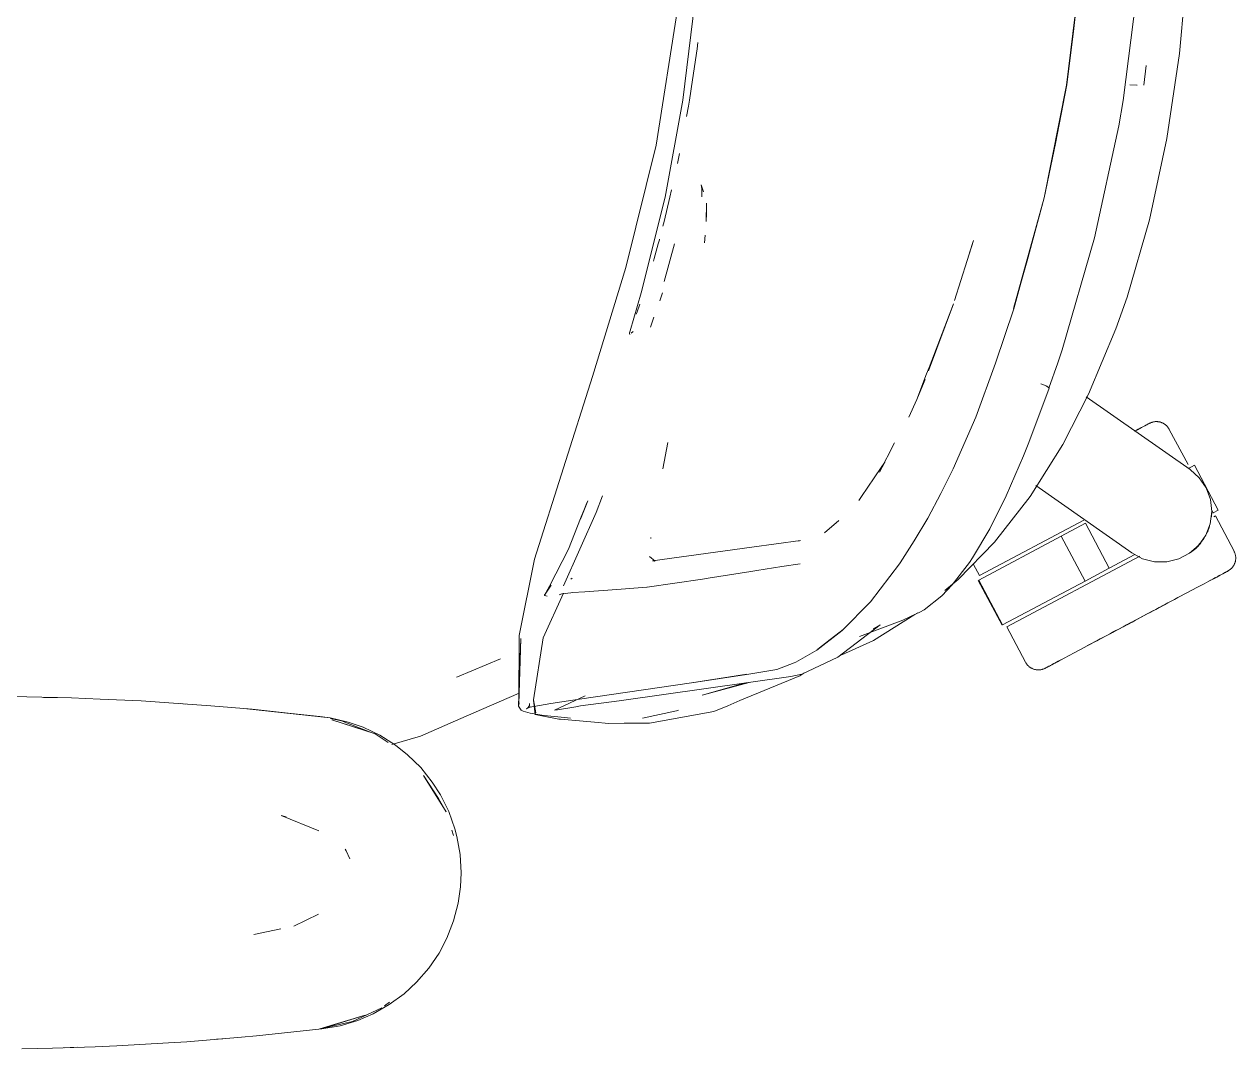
# Model space of a CAD drawing. Header units: millimetres. Extents: x 155927 to 326028, y -36033 to 97293.
# Drawn here: x 193474.9 to 193808.2, y 10803.9 to 11085.6 of the extents above; entities that cross this region are included whole.
import ezdxf

# ---------------------------------------------------------------- set-up
doc = ezdxf.new("R2010")
doc.units = ezdxf.units.MM
doc.header["$MEASUREMENT"] = 0
doc.layers.add('G-IMPT', color=8, linetype='CONTINUOUS', lineweight=9)
doc.layers.add('I-FURN', color=8, linetype='CONTINUOUS', lineweight=9)

msp = doc.modelspace()

# ---------------------------------------------------------------- linework, layer by layer
at = {"layer": 'G-IMPT'}
for p, q in [((193792.8, 11077.6), (193795.06, 11103.17)), ((193765.54, 11100.5), (193761.71, 11068.9)), ((193765.5, 11100.54), (193761.72, 11068.98)), ((193765.5, 11100.54), (193763.66, 11084.46)), ((193781.07, 11094.8), (193777.25, 11064.63)), ((193648.76, 11052.41), (193654.75, 11090.33)), ((193656.15, 11064.76), (193659.45, 11091.68)), ((193761.72, 11068.98), (193763.66, 11084.46)), ((193660.07, 11078.91), (193660.25, 11080.57)), ((193658.77, 11070.39), (193660.07, 11078.91)), ((193789.31, 11054.18), (193792.8, 11077.6)), ((193782.9, 11068.9), (193783.55, 11074.31)), ((193658.77, 11070.39), (193657.92, 11064.77)), ((193755.54, 11037.85), (193761.72, 11068.98)), ((193755.54, 11037.85), (193761.71, 11068.9)), ((193761.72, 11068.98), (193758.62, 11052.88)), ((193779.05, 11068.94), (193781.14, 11068.87)), ((193781.14, 11068.87), (193781.03, 11068.87)), ((193651.22, 11038.09), (193656.15, 11064.76)), ((193657.12, 11060.24), (193657.67, 11063.14)), ((193657.92, 11064.77), (193657.67, 11063.14)), ((193777.25, 11064.63), (193776.07, 11057.71)), ((193769.4, 11026.92), (193776.07, 11057.71)), ((193784.5, 11031.82), (193789.31, 11054.18)), ((193648.76, 11052.41), (193640.44, 11018.73)), ((193655.19, 11050.13), (193654.66, 11047.32)), ((193755.54, 11037.85), (193758.62, 11052.88)), ((193652.99, 11040.09), (193652.54, 11038.11)), ((193661.32, 11040.45), (193661.11, 11041.5)), ((193661.11, 11041.5), (193661.79, 11039.55)), ((193661.32, 11040.45), (193661.35, 11038.15)), ((193651.22, 11038.09), (193644.67, 11011.78)), ((193650.99, 11031.36), (193652.54, 11038.11)), ((193661.37, 11038.29), (193661.35, 11038.15)), ((193755.54, 11037.85), (193747.11, 11007.45)), ((193755.54, 11037.85), (193747.16, 11007.36)), ((193750.89, 11020.61), (193755.54, 11037.85)), ((193662.65, 11036.44), (193662.56, 11031.39)), ((193662.56, 11031.39), (193662.64, 11033.66)), ((193662.65, 11036.44), (193662.64, 11033.66)), ((193650.99, 11031.36), (193650.65, 11030.06)), ((193778.32, 11010.58), (193784.5, 11031.82)), ((193649.69, 11026.34), (193649.73, 11026.52)), ((193662.24, 11027.59), (193662.03, 11025.5)), ((193769.4, 11026.92), (193760.46, 10996.09)), ((193649.37, 11025.2), (193648.25, 11021.2)), ((193649.37, 11025.2), (193649.69, 11026.34)), ((193650.96, 11014.88), (193653.86, 11025.27)), ((193736.09, 11026.17), (193730.84, 11009.68)), ((193736.09, 11026.17), (193735.02, 11022.73)), ((193648.25, 11021.2), (193648.05, 11020.51)), ((193750.89, 11020.61), (193747.11, 11007.45)), ((193631.26, 10988.75), (193640.44, 11018.73)), ((193644.67, 11011.78), (193641.6, 11001.35)), ((193650.51, 11011.79), (193649.79, 11009.57)), ((193778.32, 11010.58), (193775.25, 11001.84)), ((193643.51, 11006.58), (193643.27, 11005.92)), ((193643.51, 11006.58), (193644.26, 11008.68)), ((193730.56, 11008.7), (193723.74, 10990.29)), ((193730.56, 11008.7), (193723.85, 10991.25)), ((193747.16, 11007.36), (193742.15, 10992.44)), ((193647.8, 11004.02), (193647.19, 11002.37)), ((193647.8, 11004.02), (193648.17, 11005.04)), ((193641.4, 11000.55), (193641.46, 11000.78)), ((193641.49, 11000.32), (193641.4, 11000.55)), ((193641.46, 11000.78), (193641.53, 11001.08)), ((193641.53, 11001.08), (193641.6, 11001.35)), ((193642.49, 11001.09), (193641.88, 11000.71)), ((193642.49, 11001.09), (193642.28, 11000.95)), ((193775.25, 11001.84), (193767.73, 10983.87)), ((193760.46, 10996.09), (193759.26, 10992.48)), ((193723.85, 10991.25), (193723.18, 10989.52)), ((193736.69, 10977.56), (193742.15, 10992.44)), ((193756.85, 10985.55), (193759.26, 10992.48)), ((193631.26, 10988.75), (193615.27, 10938.51)), ((193720.46, 10982.44), (193723.18, 10989.52)), ((193720.46, 10982.44), (193722.77, 10987.89)), ((193755.62, 10986.34), (193754.57, 10986.76)), ((193754.57, 10986.76), (193755.16, 10986.53)), ((193755.62, 10986.34), (193755.16, 10986.53)), ((193751.32, 10970.59), (193756.89, 10985.55)), ((193755.62, 10986.34), (193756.27, 10986.06)), ((193755.62, 10986.34), (193756.45, 10985.95)), ((193756.27, 10986.06), (193756.45, 10985.95)), ((193756.86, 10985.68), (193756.45, 10985.95)), ((193756.45, 10985.95), (193756.85, 10985.73)), ((193756.86, 10985.68), (193756.85, 10985.73)), ((193756.86, 10985.68), (193756.85, 10985.55)), ((193756.89, 10985.55), (193756.86, 10985.68)), ((193760.64, 10970.09), (193767.73, 10983.87)), ((193718.27, 10977.59), (193720.46, 10982.44)), ((193736.69, 10977.56), (193730.51, 10963.33)), ((193651.98, 10970.64), (193650.57, 10963.39)), ((193714.39, 10970.55), (193710.21, 10962.44)), ((193749.84, 10966.91), (193751.32, 10970.59)), ((193751.66, 10955.8), (193760.64, 10970.09)), ((193745.07, 10955.95), (193749.84, 10966.91)), ((193711.71, 10965.22), (193709.15, 10961.46)), ((193711.71, 10965.22), (193710.21, 10962.44)), ((193727.13, 10956.61), (193730.51, 10963.33)), ((193708.76, 10960.88), (193705.26, 10955.75)), ((193709.15, 10961.46), (193708.76, 10960.88)), ((193727.13, 10956.61), (193723.56, 10949.82)), ((193629.97, 10954.6), (193627.94, 10949.49)), ((193627.94, 10949.49), (193629.74, 10954.02)), ((193627.95, 10949.7), (193629.97, 10954.6)), ((193633.99, 10955.92), (193632.25, 10951.33)), ((193705.26, 10955.75), (193704.51, 10954.65)), ((193745.07, 10955.95), (193740.54, 10946.9)), ((193744.85, 10955.51), (193740.54, 10946.9)), ((193745.07, 10955.95), (193740.85, 10947.5)), ((193751.66, 10955.8), (193741.86, 10943.19)), ((193744.85, 10955.51), (193745.07, 10955.95)), ((193632.25, 10951.33), (193623.32, 10931.18)), ((193719.79, 10943.59), (193723.56, 10949.82)), ((193624.69, 10941.23), (193627.95, 10949.7)), ((193698.99, 10949.12), (193695.08, 10945.78)), ((193740.54, 10946.9), (193735.81, 10938.9)), ((193740.54, 10946.9), (193740.85, 10947.5)), ((193647.3, 10944.17), (193647.35, 10944.51)), ((193675.13, 10941.84), (193688.49, 10943.62)), ((193688.49, 10943.62), (193688.02, 10943.47)), ((193719.79, 10943.59), (193715.91, 10937.49)), ((193731.9, 10932.9), (193741.86, 10943.19)), ((193624.69, 10941.23), (193619.42, 10931.12)), ((193675.13, 10941.84), (193647.8, 10938.1)), ((193615.27, 10938.51), (193611.07, 10917.56)), ((193646.95, 10939.22), (193648.51, 10937.98)), ((193647.8, 10938.1), (193648.07, 10938.06)), ((193648.3, 10938.01), (193648.07, 10938.06)), ((193683.32, 10936.48), (193676.49, 10935.42)), ((193683.32, 10936.48), (193688.4, 10937.23)), ((193707.72, 10926.8), (193715.74, 10937.23)), ((193715.74, 10937.23), (193715.91, 10937.49)), ((193730.23, 10931.48), (193734.95, 10937.61)), ((193734.95, 10937.61), (193735.81, 10938.9)), ((193625.7, 10933.34), (193625.26, 10933.07)), ((193661.5, 10933.05), (193663.06, 10933.29)), ((193663.06, 10933.29), (193674.83, 10935.16)), ((193676.49, 10935.42), (193674.83, 10935.16)), ((193618.07, 10928.66), (193619.91, 10931.37)), ((193618.07, 10928.66), (193619.42, 10931.12)), ((193629.12, 10929.58), (193637.97, 10930.21)), ((193646.21, 10930.83), (193637.97, 10930.21)), ((193646.29, 10930.84), (193646.21, 10930.83)), ((193646.29, 10930.84), (193661.5, 10933.05)), ((193730.23, 10931.48), (193727.34, 10928.46)), ((193728.23, 10929.9), (193731.9, 10932.9)), ((193617.7, 10916.85), (193623.29, 10929.15)), ((193618.07, 10928.66), (193618.03, 10928.83)), ((193618.09, 10928.53), (193618.07, 10928.66)), ((193618.78, 10928.39), (193618.09, 10928.53)), ((193622.05, 10928.7), (193622.82, 10928.97)), ((193622.88, 10929), (193622.82, 10928.97)), ((193625.34, 10929.28), (193622.88, 10929)), ((193625.34, 10929.28), (193625.71, 10929.32)), ((193629.12, 10929.58), (193625.71, 10929.32)), ((193699.98, 10918.9), (193707.72, 10926.8)), ((193722.47, 10924.59), (193727.34, 10928.46)), ((193719.98, 10923.29), (193708.53, 10916.16)), ((193721.34, 10923.98), (193718.9, 10922.81)), ((193719.98, 10923.29), (193720.75, 10923.79)), ((193721.34, 10923.98), (193722.47, 10924.59)), ((193710.42, 10920.46), (193698.77, 10911.54)), ((193704.76, 10917.22), (193716.67, 10921.73)), ((193710.42, 10920.46), (193708.47, 10919.34)), ((193718.9, 10922.81), (193716.67, 10921.73)), ((193611.51, 10916.67), (193610.93, 10898.22)), ((193611.07, 10917.56), (193611.03, 10898.69)), ((193611.51, 10916.67), (193611.03, 10898.69)), ((193617.7, 10916.85), (193614.99, 10899.81)), ((193699.98, 10918.9), (193693.02, 10913.48)), ((193693.24, 10913.81), (193700.19, 10919.2)), ((193700.19, 10919.2), (193696.62, 10916.39)), ((193693.02, 10913.48), (193687.18, 10910.19)), ((193693.24, 10913.81), (193696.62, 10916.39)), ((193708.53, 10916.16), (193699.9, 10912.18)), ((193605.93, 10911.12), (193594.07, 10906.2)), ((193686.76, 10909.98), (193681.97, 10908.22)), ((193686.76, 10909.98), (193687.18, 10910.19)), ((193698.77, 10911.54), (193692.19, 10908.48)), ((193658.53, 10904.53), (193673.72, 10906.86)), ((193659.13, 10904.63), (193674.3, 10906.92)), ((193659.13, 10904.63), (193673.72, 10906.86)), ((193681.97, 10908.22), (193674.3, 10906.92)), ((193685.84, 10906.26), (193688.83, 10906.91)), ((193689.44, 10907.19), (193688.27, 10906.42)), ((193692.19, 10908.48), (193688.83, 10906.91)), ((193593.81, 10906.09), (193594.07, 10906.2)), ((193658.53, 10904.53), (193627.66, 10899.98)), ((193638.62, 10899.59), (193685.84, 10906.26)), ((193661.42, 10901.13), (193674.36, 10904.64)), ((193661.42, 10901.13), (193673.31, 10904.49)), ((193688.27, 10906.42), (193671.82, 10899.63)), ((193475.59, 10900.65), (193470.12, 10900.72)), ((193475.59, 10900.65), (193487.9, 10900.36)), ((193482.37, 10900.51), (193480.24, 10900.51)), ((193484.03, 10900.44), (193482.37, 10900.51)), ((193495.78, 10900.06), (193487.9, 10900.36)), ((193495.78, 10900.06), (193507.08, 10899.52)), ((193602.87, 10898.09), (193611.04, 10901.66)), ((193615.67, 10896.23), (193614.99, 10899.81)), ((193627.66, 10899.98), (193619.8, 10898.86)), ((193629.21, 10900.96), (193620.77, 10896.96)), ((193515.95, 10898.96), (193507.08, 10899.52)), ((193515.95, 10898.96), (193526.24, 10898.23)), ((193518, 10898.83), (193519.41, 10898.69)), ((193537.64, 10897.25), (193526.24, 10898.23)), ((193559.08, 10894.9), (193536.12, 10897.35)), ((193536.12, 10897.35), (193556.26, 10895.23)), ((193559.08, 10894.9), (193537.64, 10897.25)), ((193595.04, 10894.67), (193602.87, 10898.09)), ((193610.9, 10898.11), (193611.09, 10898.97)), ((193610.9, 10898.11), (193611.3, 10897.53)), ((193610.93, 10898.22), (193611.03, 10898.69)), ((193611.03, 10898.69), (193611.07, 10898.86)), ((193611.09, 10898.97), (193611.07, 10898.86)), ((193611.67, 10897.04), (193611.3, 10897.53)), ((193611.67, 10897.04), (193612.21, 10896.72)), ((193614.07, 10896.17), (193612.21, 10896.72)), ((193614.16, 10897.92), (193613.06, 10897.37)), ((193613.56, 10897.76), (193613.06, 10897.37)), ((193613.54, 10897.76), (193619.8, 10898.86)), ((193614.16, 10897.92), (193613.54, 10897.76)), ((193613.88, 10898.3), (193613.56, 10897.76)), ((193613.88, 10898.3), (193613.96, 10898.8)), ((193615.67, 10896.23), (193615.05, 10899.77)), ((193615.05, 10899.77), (193615.44, 10895.82)), ((193620.77, 10896.96), (193621.64, 10897.1)), ((193621.64, 10897.1), (193626.66, 10897.93)), ((193626.66, 10897.93), (193627.96, 10898.15)), ((193638.62, 10899.59), (193627.96, 10898.15)), ((193645.04, 10894.81), (193654.34, 10896.86)), ((193646.9, 10893.4), (193664.6, 10896.64)), ((193654.34, 10896.86), (193654.92, 10897.01)), ((193664.6, 10896.64), (193668.45, 10898.23)), ((193671.82, 10899.63), (193668.45, 10898.23)), ((193559.08, 10894.9), (193556.26, 10895.23)), ((193559.08, 10894.9), (193564.04, 10893.74)), ((193559.15, 10894.68), (193562.21, 10894.1)), ((193571.43, 10890.49), (193559.57, 10894.31)), ((193568.72, 10891.4), (193559.57, 10894.31)), ((193562.21, 10894.1), (193570.39, 10890.9)), ((193568.17, 10892.29), (193564.04, 10893.74)), ((193583.91, 10889.81), (193595.04, 10894.67)), ((193617.35, 10895.63), (193614.07, 10896.17)), ((193617.76, 10895.37), (193615.44, 10895.82)), ((193617.35, 10895.63), (193617.96, 10895.56)), ((193617.76, 10895.37), (193622.01, 10894.56)), ((193622.65, 10895.04), (193617.96, 10895.56)), ((193622.48, 10894.52), (193622.01, 10894.56)), ((193631.81, 10893.72), (193622.48, 10894.52)), ((193622.65, 10895.04), (193625.24, 10894.83)), ((193631.81, 10893.72), (193635.76, 10893.37)), ((193635.76, 10893.37), (193639.93, 10893.38)), ((193646.9, 10893.4), (193639.93, 10893.38)), ((193572.75, 10890.1), (193568.17, 10892.29)), ((193571.43, 10890.49), (193568.72, 10891.4)), ((193571.43, 10890.49), (193575.01, 10888.07)), ((193572.75, 10890.1), (193577.08, 10887.37)), ((193583.91, 10889.81), (193576.09, 10887.56)), ((193580.38, 10884.75), (193577.08, 10887.37)), ((193583.99, 10881.2), (193580.38, 10884.75)), ((193583.99, 10881.2), (193587.18, 10877.22)), ((193591.04, 10869.07), (193584.72, 10879.02)), ((193588.88, 10872.75), (193584.72, 10879.02)), ((193589.44, 10873.68), (193587.18, 10877.22)), ((193591.69, 10869.17), (193589.44, 10873.68)), ((193591.04, 10869.07), (193588.88, 10872.75)), ((193545.56, 10868), (193547, 10867.7)), ((193545.56, 10868), (193555.98, 10863.85)), ((193591.69, 10869.17), (193593.4, 10864.39)), ((193592.6, 10863.96), (193593.03, 10862.54)), ((193593.96, 10862.27), (193593.4, 10864.39)), ((193594.84, 10857.32), (193593.96, 10862.27)), ((193563.51, 10858.33), (193563.21, 10858.78)), ((193564.52, 10856.1), (193563.51, 10858.33)), ((193595.14, 10852.28), (193594.84, 10857.32)), ((193595.14, 10852.28), (193594.96, 10848.43)), ((193594.32, 10843.92), (193594.96, 10848.43)), ((193594.32, 10843.92), (193593.05, 10839.05)), ((193555.89, 10840.9), (193549.11, 10837.63)), ((193538.06, 10835.29), (193545.49, 10836.87)), ((193591.22, 10834.34), (193593.05, 10839.05)), ((193589.03, 10830.17), (193591.22, 10834.34)), ((193589.03, 10830.17), (193586.2, 10826.01)), ((193586.2, 10826.01), (193582.88, 10822.17)), ((193579.44, 10819.01), (193582.88, 10822.17)), ((193575.4, 10816.7), (193574.07, 10815.7)), ((193579.44, 10819.01), (193575.36, 10816.01)), ((193556.26, 10809.33), (193568.72, 10813.16)), ((193568.72, 10813.16), (193559.57, 10810.24)), ((193565.23, 10811.37), (193573.29, 10815.11)), ((193570.92, 10813.5), (193566.68, 10811.69)), ((193570.92, 10813.5), (193575.36, 10816.01)), ((193556.26, 10809.33), (193559.57, 10810.24)), ((193556.77, 10809.33), (193561.82, 10810.22)), ((193565.23, 10811.37), (193556.82, 10809.45)), ((193566.68, 10811.69), (193561.82, 10810.22)), ((193519.66, 10805.83), (193534.72, 10807.07)), ((193527.84, 10806.48), (193529.52, 10806.65)), ((193534.72, 10807.07), (193538.85, 10807.42)), ((193538.85, 10807.42), (193556.77, 10809.33)), ((193474.23, 10803.88), (193482.65, 10804.05)), ((193494.41, 10804.44), (193482.65, 10804.05)), ((193487.59, 10804.19), (193486.09, 10804.17)), ((193489.52, 10804.3), (193487.59, 10804.19)), ((193494.41, 10804.44), (193500.43, 10804.69)), ((193514.57, 10805.5), (193500.43, 10804.69)), ((193519.66, 10805.83), (193514.57, 10805.5))]:
    msp.add_line(p, q, dxfattribs=at)
at = {"layer": 'I-FURN'}
for p, q in [((193767.11, 10983.19), (193795.7, 10963.17)), ((193780.37, 10973.69), (193780.91, 10973.97)), ((193781.18, 10974.12), (193780.66, 10973.84)), ((193780.91, 10973.97), (193781.41, 10974.24)), ((193781.66, 10974.38), (193781.18, 10974.12)), ((193781.41, 10974.24), (193781.87, 10974.49)), ((193782.11, 10974.61), (193781.66, 10974.38)), ((193781.87, 10974.49), (193782.3, 10974.72)), ((193782.52, 10974.83), (193782.11, 10974.61)), ((193782.3, 10974.72), (193782.7, 10974.92)), ((193782.89, 10975.03), (193782.52, 10974.83)), ((193782.7, 10974.92), (193783.05, 10975.11)), ((193783.23, 10975.21), (193782.89, 10975.03)), ((193783.05, 10975.11), (193783.37, 10975.28)), ((193783.53, 10975.37), (193783.23, 10975.21)), ((193783.37, 10975.28), (193783.65, 10975.43)), ((193783.78, 10975.5), (193783.53, 10975.37)), ((193783.65, 10975.43), (193783.89, 10975.56)), ((193784, 10975.62), (193783.78, 10975.5)), ((193783.89, 10975.56), (193784.09, 10975.67)), ((193784.18, 10975.72), (193784, 10975.62)), ((193784.09, 10975.67), (193784.25, 10975.75)), ((193784.32, 10975.79), (193784.18, 10975.72)), ((193784.25, 10975.75), (193784.37, 10975.82)), ((193784.42, 10975.84), (193784.32, 10975.79)), ((193784.37, 10975.82), (193784.46, 10975.86)), ((193784.48, 10975.88), (193784.42, 10975.84)), ((193784.46, 10975.86), (193784.5, 10975.88)), ((193784.5, 10975.89), (193784.48, 10975.88)), ((193784.5, 10975.89), (193784.65, 10975.96)), ((193784.5, 10975.88), (193784.5, 10975.89)), ((193784.65, 10975.96), (193784.8, 10976.03)), ((193784.8, 10976.03), (193784.94, 10976.09)), ((193784.94, 10976.09), (193785.1, 10976.14)), ((193785.1, 10976.14), (193785.25, 10976.19)), ((193785.25, 10976.19), (193785.4, 10976.23)), ((193785.4, 10976.23), (193785.56, 10976.27)), ((193785.56, 10976.27), (193785.72, 10976.3)), ((193785.72, 10976.3), (193785.88, 10976.32)), ((193785.88, 10976.32), (193786.04, 10976.34)), ((193786.04, 10976.34), (193786.2, 10976.35)), ((193786.2, 10976.35), (193786.36, 10976.36)), ((193786.36, 10976.36), (193786.52, 10976.36)), ((193786.52, 10976.36), (193786.68, 10976.35)), ((193786.68, 10976.35), (193786.84, 10976.33)), ((193786.84, 10976.33), (193787, 10976.31)), ((193787, 10976.31), (193787.16, 10976.28)), ((193787.16, 10976.28), (193787.32, 10976.25)), ((193787.32, 10976.25), (193787.48, 10976.21)), ((193787.48, 10976.21), (193787.63, 10976.16)), ((193787.63, 10976.16), (193787.78, 10976.11)), ((193787.78, 10976.11), (193787.93, 10976.05)), ((193787.93, 10976.05), (193788.08, 10975.99)), ((193788.08, 10975.99), (193788.23, 10975.92)), ((193788.23, 10975.92), (193788.37, 10975.84)), ((193788.37, 10975.84), (193788.51, 10975.76)), ((193788.51, 10975.76), (193788.64, 10975.67)), ((193788.64, 10975.67), (193788.78, 10975.58)), ((193788.78, 10975.58), (193788.9, 10975.48)), ((193788.9, 10975.48), (193789.03, 10975.38)), ((193789.03, 10975.38), (193789.15, 10975.27)), ((193789.15, 10975.27), (193789.26, 10975.16)), ((193789.26, 10975.16), (193789.37, 10975.04)), ((193789.37, 10975.04), (193789.48, 10974.92)), ((193789.48, 10974.92), (193789.58, 10974.8)), ((193789.58, 10974.8), (193789.68, 10974.67)), ((193789.68, 10974.67), (193789.77, 10974.53)), ((193789.77, 10974.53), (193789.85, 10974.4)), ((193789.85, 10974.4), (193789.93, 10974.26)), ((193789.93, 10974.26), (193789.96, 10974.22)), ((193795.11, 10964.53), (193789.96, 10974.22)), ((193795.46, 10963.59), (193796.85, 10964.33)), ((193795.55, 10963.64), (193795.46, 10963.59)), ((193795.7, 10963.17), (193798.21, 10960.92)), ((193803.43, 10951.97), (193796.85, 10964.33)), ((193798.21, 10960.92), (193800.1, 10958.13)), ((193779.64, 10940.25), (193753.21, 10958.75)), ((193800.1, 10958.13), (193801.28, 10954.97)), ((193801.28, 10954.97), (193801.66, 10951.62)), ((193801.66, 10951.62), (193801.23, 10948.27)), ((193801.63, 10951.98), (193802.03, 10951.23)), ((193803.43, 10951.97), (193802.03, 10951.23)), ((193802.03, 10951.23), (193802.12, 10951.27)), ((193802.24, 10950.21), (193802.62, 10950.41)), ((193807.77, 10940.72), (193802.62, 10950.41)), ((193737.71, 10934.02), (193766.41, 10949.28)), ((193760.24, 10944.86), (193766.88, 10948.39)), ((193773.45, 10936.03), (193766.88, 10948.39)), ((193801.23, 10948.27), (193800.02, 10945.12)), ((193737.53, 10932.79), (193760.24, 10944.86)), ((193766.81, 10932.5), (193760.24, 10944.86)), ((193797.24, 10941.5), (193799.54, 10944.28)), ((193800.02, 10945.12), (193798.08, 10942.36)), ((193780.51, 10939.79), (193773.45, 10936.03)), ((193782.62, 10938.66), (193779.64, 10940.25)), ((193795.54, 10940.14), (193792.54, 10938.59)), ((193798.08, 10942.36), (193795.54, 10940.14)), ((193795.82, 10940.34), (193797.24, 10941.5)), ((193807.77, 10940.72), (193807.84, 10940.58)), ((193807.84, 10940.58), (193807.91, 10940.43)), ((193807.91, 10940.43), (193807.97, 10940.28)), ((193807.97, 10940.28), (193808.02, 10940.13)), ((193808.02, 10940.13), (193808.07, 10939.98)), ((193808.07, 10939.98), (193808.11, 10939.82)), ((193808.11, 10939.82), (193808.15, 10939.66)), ((193736.12, 10937.02), (193737.71, 10934.02)), ((193745.23, 10919.89), (193781.83, 10939.36)), ((193785.89, 10937.83), (193782.62, 10938.66)), ((193789.26, 10937.81), (193785.89, 10937.83)), ((193792.54, 10938.59), (193789.26, 10937.81)), ((193807.46, 10936.45), (193807.36, 10936.32)), ((193807.55, 10936.58), (193807.46, 10936.45)), ((193807.64, 10936.72), (193807.55, 10936.58)), ((193807.72, 10936.86), (193807.64, 10936.72)), ((193807.8, 10937), (193807.72, 10936.86)), ((193807.87, 10937.14), (193807.8, 10937)), ((193807.93, 10937.29), (193807.87, 10937.14)), ((193807.99, 10937.44), (193807.93, 10937.29)), ((193808.04, 10937.59), (193807.99, 10937.44)), ((193808.09, 10937.75), (193808.04, 10937.59)), ((193808.13, 10937.91), (193808.09, 10937.75)), ((193808.16, 10938.06), (193808.13, 10937.91)), ((193808.15, 10939.66), (193808.18, 10939.51)), ((193808.19, 10938.22), (193808.16, 10938.06)), ((193808.18, 10939.51), (193808.21, 10939.35)), ((193808.21, 10938.38), (193808.19, 10938.22)), ((193808.21, 10939.35), (193808.22, 10939.19)), ((193808.23, 10938.54), (193808.21, 10938.38)), ((193808.22, 10939.19), (193808.23, 10939.03)), ((193808.23, 10939.03), (193808.24, 10938.86)), ((193808.24, 10938.7), (193808.23, 10938.54)), ((193808.24, 10938.86), (193808.24, 10938.7)), ((193773.45, 10936.03), (193766.81, 10932.5)), ((193802.26, 10933.23), (193801.71, 10932.94)), ((193801.97, 10933.07), (193802.5, 10933.36)), ((193802.78, 10933.5), (193802.26, 10933.23)), ((193802.5, 10933.36), (193803, 10933.62)), ((193803.26, 10933.76), (193802.78, 10933.5)), ((193803, 10933.62), (193803.47, 10933.87)), ((193803.71, 10934), (193803.26, 10933.76)), ((193803.47, 10933.87), (193803.9, 10934.1)), ((193804.12, 10934.22), (193803.71, 10934)), ((193803.9, 10934.1), (193804.29, 10934.31)), ((193804.49, 10934.41), (193804.12, 10934.22)), ((193804.29, 10934.31), (193804.65, 10934.5)), ((193804.82, 10934.59), (193804.49, 10934.41)), ((193804.65, 10934.5), (193804.97, 10934.67)), ((193805.12, 10934.75), (193804.82, 10934.59)), ((193804.97, 10934.67), (193805.25, 10934.82)), ((193805.38, 10934.89), (193805.12, 10934.75)), ((193805.25, 10934.82), (193805.49, 10934.94)), ((193805.6, 10935), (193805.38, 10934.89)), ((193805.49, 10934.94), (193805.69, 10935.05)), ((193805.78, 10935.1), (193805.6, 10935)), ((193805.69, 10935.05), (193805.85, 10935.14)), ((193805.92, 10935.17), (193805.78, 10935.1)), ((193805.85, 10935.14), (193805.97, 10935.2)), ((193806.02, 10935.23), (193805.92, 10935.17)), ((193805.97, 10935.2), (193806.05, 10935.25)), ((193806.08, 10935.26), (193806.02, 10935.23)), ((193806.05, 10935.25), (193806.09, 10935.27)), ((193806.1, 10935.27), (193806.08, 10935.26)), ((193806.09, 10935.27), (193806.1, 10935.27)), ((193806.14, 10935.29), (193806.1, 10935.27)), ((193806.28, 10935.37), (193806.14, 10935.29)), ((193806.42, 10935.46), (193806.28, 10935.37)), ((193806.55, 10935.55), (193806.42, 10935.46)), ((193806.68, 10935.64), (193806.55, 10935.55)), ((193806.8, 10935.75), (193806.68, 10935.64)), ((193806.92, 10935.85), (193806.8, 10935.75)), ((193807.04, 10935.96), (193806.92, 10935.85)), ((193807.15, 10936.08), (193807.04, 10935.96)), ((193807.26, 10936.2), (193807.15, 10936.08)), ((193807.36, 10936.32), (193807.26, 10936.2)), ((193737.36, 10932.7), (193743.93, 10920.34)), ((193744.1, 10920.43), (193737.53, 10932.79)), ((193766.81, 10932.5), (193744.1, 10920.43)), ((193795.76, 10929.77), (193796.56, 10930.2)), ((193796.56, 10930.2), (193797.33, 10930.61)), ((193797.33, 10930.61), (193798.08, 10931.01)), ((193798.08, 10931.01), (193798.81, 10931.39)), ((193798.81, 10931.39), (193799.5, 10931.76)), ((193799.5, 10931.76), (193800.16, 10932.11)), ((193800.16, 10932.11), (193800.8, 10932.45)), ((193800.8, 10932.45), (193801.4, 10932.77)), ((193801.71, 10932.94), (193801.13, 10932.63)), ((193801.4, 10932.77), (193801.97, 10933.07)), ((193788.61, 10925.97), (193789.56, 10926.48)), ((193790.07, 10926.75), (193789.13, 10926.25)), ((193789.56, 10926.48), (193790.5, 10926.98)), ((193791, 10927.24), (193790.07, 10926.75)), ((193790.5, 10926.98), (193791.42, 10927.47)), ((193791.91, 10927.73), (193791, 10927.24)), ((193791.42, 10927.47), (193792.33, 10927.95)), ((193792.33, 10927.95), (193793.22, 10928.42)), ((193793.22, 10928.42), (193794.08, 10928.88)), ((193794.08, 10928.88), (193794.93, 10929.33)), ((193794.93, 10929.33), (193795.76, 10929.77)), ((193783.24, 10923.12), (193782.24, 10922.58)), ((193782.7, 10922.83), (193783.7, 10923.36)), ((193784.24, 10923.65), (193783.24, 10923.12)), ((193783.7, 10923.36), (193784.7, 10923.89)), ((193785.24, 10924.18), (193784.24, 10923.65)), ((193784.7, 10923.89), (193785.69, 10924.42)), ((193786.22, 10924.7), (193785.24, 10924.18)), ((193785.69, 10924.42), (193786.67, 10924.94)), ((193787.2, 10925.22), (193786.22, 10924.7)), ((193786.67, 10924.94), (193787.65, 10925.46)), ((193788.17, 10925.74), (193787.2, 10925.22)), ((193787.65, 10925.46), (193788.61, 10925.97)), ((193789.13, 10926.25), (193788.17, 10925.74)), ((193745.23, 10919.89), (193750.38, 10910.21)), ((193777.23, 10919.92), (193776.24, 10919.39)), ((193776.69, 10919.63), (193777.68, 10920.16)), ((193778.22, 10920.45), (193777.23, 10919.92)), ((193777.68, 10920.16), (193778.68, 10920.69)), ((193779.22, 10920.98), (193778.22, 10920.45)), ((193778.68, 10920.69), (193779.69, 10921.23)), ((193780.23, 10921.51), (193779.22, 10920.98)), ((193779.69, 10921.23), (193780.69, 10921.76)), ((193781.23, 10922.05), (193780.23, 10921.51)), ((193780.69, 10921.76), (193781.7, 10922.3)), ((193782.24, 10922.58), (193781.23, 10922.05)), ((193781.7, 10922.3), (193782.7, 10922.83)), ((193770.01, 10916.08), (193770.92, 10916.57)), ((193771.42, 10916.83), (193770.5, 10916.34)), ((193770.92, 10916.57), (193771.85, 10917.06)), ((193772.36, 10917.33), (193771.42, 10916.83)), ((193771.85, 10917.06), (193772.8, 10917.56)), ((193773.31, 10917.84), (193772.36, 10917.33)), ((193772.8, 10917.56), (193773.76, 10918.07)), ((193774.28, 10918.35), (193773.31, 10917.84)), ((193773.76, 10918.07), (193774.72, 10918.59)), ((193775.25, 10918.87), (193774.28, 10918.35)), ((193774.72, 10918.59), (193775.7, 10919.11)), ((193776.24, 10919.39), (193775.25, 10918.87)), ((193775.7, 10919.11), (193776.69, 10919.63)), ((193764.18, 10912.98), (193764.95, 10913.39)), ((193764.95, 10913.39), (193765.73, 10913.81)), ((193765.73, 10913.81), (193766.55, 10914.24)), ((193766.55, 10914.24), (193767.38, 10914.68)), ((193767.84, 10914.93), (193766.99, 10914.48)), ((193767.38, 10914.68), (193768.24, 10915.14)), ((193768.71, 10915.39), (193767.84, 10914.93)), ((193768.24, 10915.14), (193769.12, 10915.61)), ((193769.6, 10915.86), (193768.71, 10915.39)), ((193769.12, 10915.61), (193770.01, 10916.08)), ((193770.5, 10916.34), (193769.6, 10915.86)), ((193750.4, 10910.17), (193750.38, 10910.21)), ((193750.48, 10910.03), (193750.4, 10910.17)), ((193750.56, 10909.89), (193750.48, 10910.03)), ((193750.65, 10909.76), (193750.56, 10909.89)), ((193757.81, 10909.59), (193758.22, 10909.81)), ((193758.46, 10909.94), (193758.03, 10909.71)), ((193758.22, 10909.81), (193758.67, 10910.05)), ((193758.92, 10910.19), (193758.46, 10909.94)), ((193758.67, 10910.05), (193759.15, 10910.31)), ((193759.42, 10910.45), (193758.92, 10910.19)), ((193759.15, 10910.31), (193759.67, 10910.58)), ((193759.96, 10910.74), (193759.42, 10910.45)), ((193759.67, 10910.58), (193760.22, 10910.87)), ((193760.53, 10911.04), (193759.96, 10910.74)), ((193760.22, 10910.87), (193760.8, 10911.18)), ((193760.8, 10911.18), (193761.42, 10911.51)), ((193761.42, 10911.51), (193762.06, 10911.86)), ((193762.06, 10911.86), (193762.74, 10912.22)), ((193762.74, 10912.22), (193763.45, 10912.59)), ((193763.45, 10912.59), (193764.18, 10912.98)), ((193750.75, 10909.63), (193750.65, 10909.76)), ((193750.85, 10909.5), (193750.75, 10909.63)), ((193750.96, 10909.38), (193750.85, 10909.5)), ((193751.07, 10909.26), (193750.96, 10909.38)), ((193751.18, 10909.15), (193751.07, 10909.26)), ((193751.3, 10909.04), (193751.18, 10909.15)), ((193751.43, 10908.94), (193751.3, 10909.04)), ((193751.55, 10908.84), (193751.43, 10908.94)), ((193751.69, 10908.75), (193751.55, 10908.84)), ((193751.82, 10908.66), (193751.69, 10908.75)), ((193751.96, 10908.58), (193751.82, 10908.66)), ((193752.1, 10908.51), (193751.96, 10908.58)), ((193752.25, 10908.44), (193752.1, 10908.51)), ((193752.4, 10908.37), (193752.25, 10908.44)), ((193752.55, 10908.31), (193752.4, 10908.37)), ((193752.7, 10908.26), (193752.55, 10908.31)), ((193752.85, 10908.21), (193752.7, 10908.26)), ((193753.01, 10908.17), (193752.85, 10908.21)), ((193753.17, 10908.14), (193753.01, 10908.17)), ((193753.33, 10908.11), (193753.17, 10908.14)), ((193753.49, 10908.09), (193753.33, 10908.11)), ((193753.65, 10908.08), (193753.49, 10908.09)), ((193753.81, 10908.07), (193753.65, 10908.08)), ((193753.97, 10908.07), (193753.81, 10908.07)), ((193754.13, 10908.07), (193753.97, 10908.07)), ((193754.29, 10908.08), (193754.13, 10908.07)), ((193754.45, 10908.1), (193754.29, 10908.08)), ((193754.61, 10908.12), (193754.45, 10908.1)), ((193754.77, 10908.15), (193754.61, 10908.12)), ((193754.93, 10908.19), (193754.77, 10908.15)), ((193755.08, 10908.23), (193754.93, 10908.19)), ((193755.23, 10908.28), (193755.08, 10908.23)), ((193755.39, 10908.34), (193755.23, 10908.28)), ((193755.54, 10908.4), (193755.39, 10908.34)), ((193755.68, 10908.47), (193755.54, 10908.4)), ((193755.83, 10908.54), (193755.68, 10908.47)), ((193755.87, 10908.56), (193755.83, 10908.54)), ((193755.83, 10908.54), (193755.85, 10908.55)), ((193755.83, 10908.54), (193755.83, 10908.54)), ((193755.85, 10908.55), (193755.91, 10908.58)), ((193755.96, 10908.61), (193755.87, 10908.56)), ((193755.91, 10908.58), (193756.01, 10908.64)), ((193756.08, 10908.67), (193755.96, 10908.61)), ((193756.01, 10908.64), (193756.15, 10908.71)), ((193756.24, 10908.76), (193756.08, 10908.67)), ((193756.15, 10908.71), (193756.33, 10908.81)), ((193756.44, 10908.87), (193756.24, 10908.76)), ((193756.33, 10908.81), (193756.55, 10908.92)), ((193756.68, 10908.99), (193756.44, 10908.87)), ((193756.55, 10908.92), (193756.8, 10909.06)), ((193756.96, 10909.14), (193756.68, 10908.99)), ((193756.8, 10909.06), (193757.1, 10909.22)), ((193757.28, 10909.31), (193756.96, 10909.14)), ((193757.1, 10909.22), (193757.44, 10909.4)), ((193757.63, 10909.5), (193757.28, 10909.31)), ((193757.44, 10909.4), (193757.81, 10909.59)), ((193758.03, 10909.71), (193757.63, 10909.5))]:
    msp.add_line(p, q, dxfattribs=at)
for points in [[(193801.63, 10951.98), (193801.64, 10951.75), (193801.64, 10951.22), (193801.6, 10950.55), (193801.56, 10950.17)], [(193798.69, 10943.08), (193798.36, 10942.66), (193798.02, 10942.23), (193797.6, 10941.84)]]:
    msp.add_open_spline(points, degree=3, dxfattribs=at)
msp.add_open_spline([(193801.04, 10947.57), (193800.89, 10947.1), (193800.67, 10946.47), (193800.37, 10945.84), (193800.3, 10945.68)], degree=3, knots=[-0.6, -0.6, -0.6, -0.6, -0.5, -0.4680239, -0.4680239, -0.4680239, -0.4680239], dxfattribs=at)

doc.saveas('drawing.dxf')
